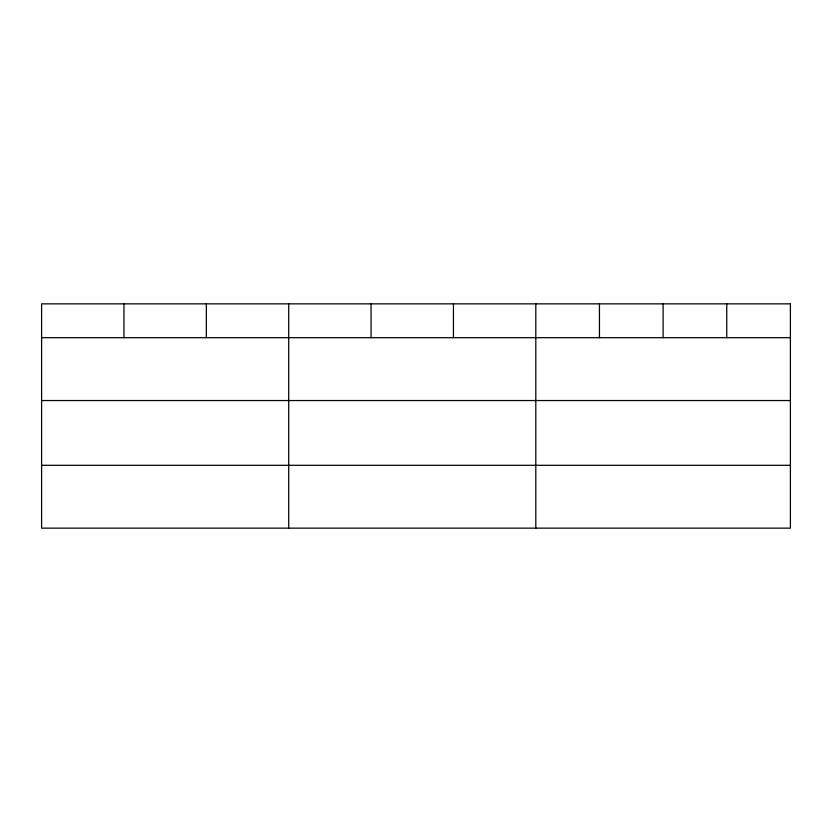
<?xml version="1.0" encoding="UTF-8"?>
<svg xmlns="http://www.w3.org/2000/svg" width="832" height="832" viewBox="0 0 832 832"><rect width="100%" height="100%" fill="white"/><g stroke="black" fill="none" stroke-linecap="round" stroke-linejoin="round"><path stroke-width="1.25" d="M41.6 337.688L790.4 337.688M41.6 400.535L790.4 400.535M41.6 465.296L790.4 465.296M726.752 303.857L726.752 337.688M663.104 303.857L663.104 337.688M599.456 303.857L599.456 337.688M535.808 303.857L535.808 528.143M453.44 303.857L453.44 337.688M371.072 303.857L371.072 337.688M288.704 303.857L288.704 528.143M206.336 303.857L206.336 337.688M123.968 303.857L123.968 337.688M790.4 303.857L41.6 303.857L41.6 528.143L790.4 528.143L790.4 303.857"/></g></svg>
